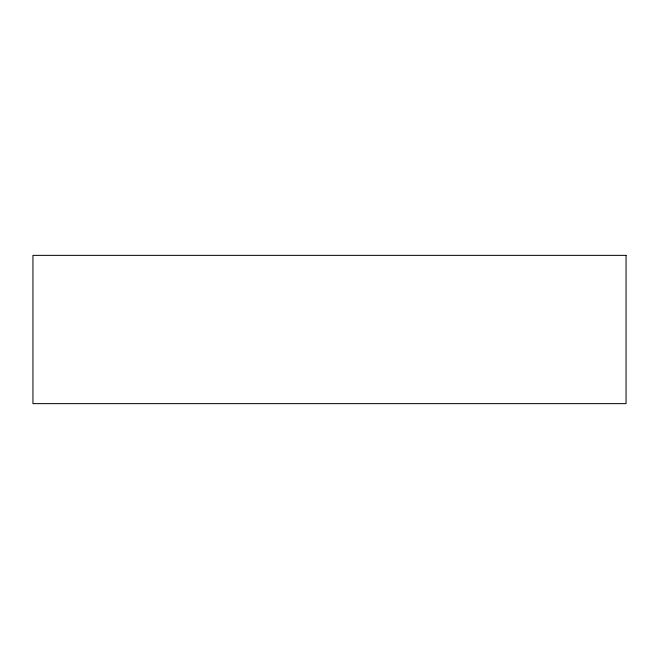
<?xml version="1.0" encoding="UTF-8"?>
<svg xmlns="http://www.w3.org/2000/svg" width="659" height="659" viewBox="0 0 659 659"><rect width="100%" height="100%" fill="white"/><g stroke="black" fill="none" stroke-linecap="round" stroke-linejoin="round"><path stroke-width="0.99" d="M626.05 255.362L32.95 255.362L32.95 403.637L626.05 403.637L626.05 255.362"/></g></svg>
